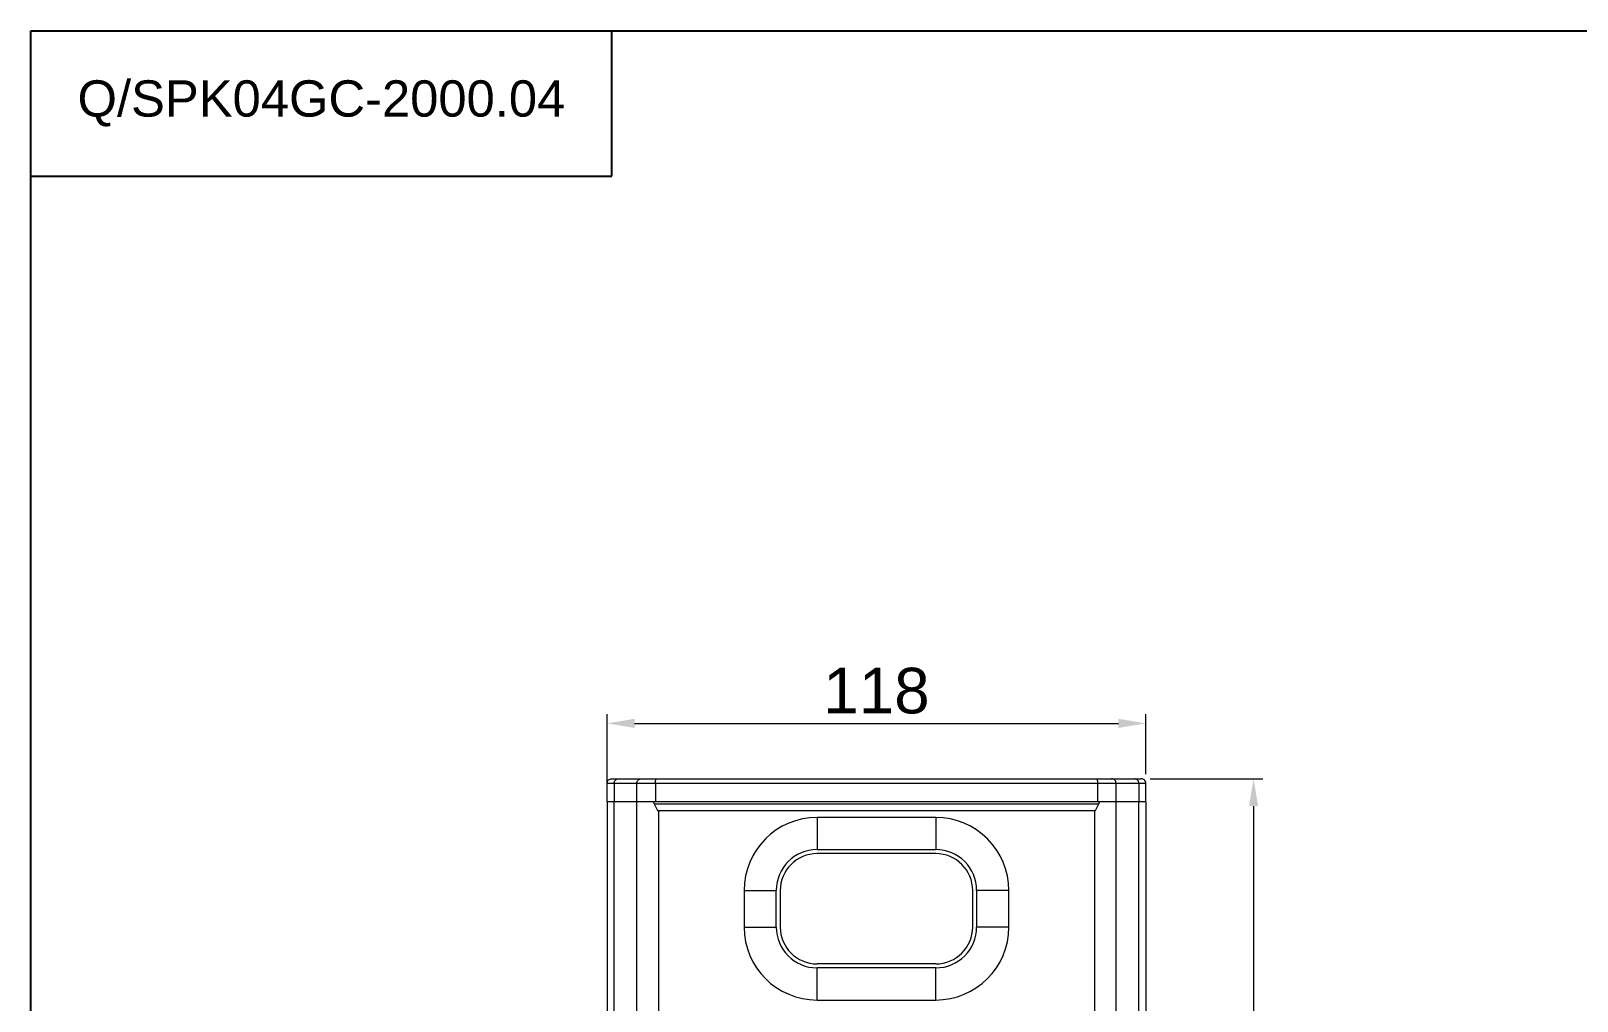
# Model space of a CAD drawing. Header units: millimetres. Extents: x 1177 to 2514, y 93 to 1038.
# Drawn here: x 1177.5 to 1516.2, y 825.8 to 1038.4 of the extents above; entities that cross this region are included whole.
import ezdxf

# ---------------------------------------------------------------- set-up
doc = ezdxf.new("R2010")
doc.units = ezdxf.units.MM
doc.header["$LTSCALE"] = 0.1
doc.layers.get('0').update_dxf_attribs({"lineweight": 13})
doc.layers.get('Defpoints').update_dxf_attribs({"lineweight": 9})
doc.layers.add('图框', color=7, linetype='Continuous')
doc.layers.add('标注', color=251, linetype='Continuous', lineweight=9)
doc.styles.get("Standard").update_dxf_attribs({"font": 'arial.ttf'})
doc.dimstyles.new('STANDARD 4', dxfattribs={"dimscale": 4, "dimtxt": 2.5, "dimasz": 1.5, "dimexe": 0.5, "dimexo": 0.5, "dimgap": 0.5, "dimtad": 1, "dimtoh": 1, "dimdec": 1, "dimzin": 9, "dimdsep": 46, "dimtxsty": 'Standard', "dimcen": 0, "dimclrd": 256, "dimclre": 256, "dimclrt": 256, "dimadec": 0, "dimazin": 0, "dimtp": 0.01, "dimtm": 0.01, "dimtfac": 1, "dimtdec": 1, "dimtofl": 0, "dimtmove": 0, "dimatfit": 3, "dimfxl": 1, "dimtolj": 1, "dimtzin": 4, "dimlwd": -1, "dimlwe": -1, "dimarcsym": 0})

# ---------------------------------------------------------------- blocks, each defined once
blk = doc.blocks.new('A4-H')
at = {"layer": '图框'}
for p, q in [((28.287, 202.953), (28.287, 210.021)), ((0, 202.953), (28.287, 202.953))]:
    blk.add_line(p, q, dxfattribs=at)
blk.add_lwpolyline([(0, 210.021), (297, 210.021), (297, 0), (0, 0)], close=True, dxfattribs=at)
at = {"layer": '图框', "insert": (14.144, 206.487), "char_height": 1.76786, "width": 28.2872, "attachment_point": 5}
blk.add_mtext('Q/SPK04GC-2000.04', dxfattribs=at)
blk = doc.blocks.new('*D3')
at = {"layer": 'Defpoints', "color": 0, "transparency": 16777216}
for p in [(1421.69, 886.65), (1303.69, 871.52), (1421.69, 873.52)]:
    blk.add_point(p, dxfattribs=at)
at = {"layer": '标注', "transparency": 16777216}
for p, q in [((1303.69, 873.52), (1303.69, 888.65)), ((1421.69, 875.52), (1421.69, 888.65)), ((1309.69, 886.65), (1415.69, 886.65))]:
    blk.add_line(p, q, dxfattribs=at)
for points in [[(1309.69, 887.65), (1309.69, 885.65), (1303.69, 886.65)], [(1415.69, 887.65), (1415.69, 885.65), (1421.69, 886.65)]]:
    blk.add_solid(points, dxfattribs=at)
at = {"layer": '标注', "transparency": 16777216, "insert": (1362.69, 893.76), "char_height": 10, "attachment_point": 5}
blk.add_mtext('\\A1;118', dxfattribs=at)
blk = doc.blocks.new('*D5')
at = {"layer": 'Defpoints', "color": 0, "transparency": 16777216}
for p in [(1420.67, 874.52), (1420.67, 412.52), (1445.31, 412.52)]:
    blk.add_point(p, dxfattribs=at)
at = {"layer": '标注', "transparency": 16777216}
for p, q in [((1422.67, 874.52), (1447.31, 874.52)), ((1445.31, 868.52), (1445.31, 418.52)), ((1422.67, 412.52), (1447.31, 412.52))]:
    blk.add_line(p, q, dxfattribs=at)
for points in [[(1444.31, 868.52), (1446.31, 868.52), (1445.31, 874.52)], [(1444.31, 418.52), (1446.31, 418.52), (1445.31, 412.52)]]:
    blk.add_solid(points, dxfattribs=at)
at = {"layer": '标注', "transparency": 16777216, "insert": (1438.2, 643.52), "char_height": 10, "attachment_point": 5, "rotation": 90}
blk.add_mtext('\\A1;462', dxfattribs=at)

msp = doc.modelspace()

# ---------------------------------------------------------------- linework, layer by layer
for p, q in [((1304.71, 874.52), (1420.67, 874.52)), ((1303.69, 873.52), (1314.27, 873.52)), ((1303.69, 869.52), (1303.69, 873.52)), ((1305.21, 873.52), (1305.21, 869.52)), ((1310.2, 869.52), (1310.2, 873.52)), ((1314.27, 873.52), (1314.27, 869.52)), ((1314.27, 873.52), (1411.11, 873.52)), ((1411.11, 873.52), (1421.69, 873.52)), ((1411.11, 873.52), (1411.11, 869.52)), ((1415.18, 869.52), (1415.18, 873.52)), ((1420.16, 873.52), (1420.16, 869.52)), ((1421.69, 869.52), (1421.69, 873.52)), ((1303.69, 869.52), (1303.69, 417.52)), ((1303.69, 869.52), (1421.69, 869.52)), ((1305.21, 417.52), (1305.21, 869.52)), ((1310.15, 869.52), (1310.15, 417.52)), ((1313.97, 868.99), (1313.92, 869.52)), ((1313.97, 868.99), (1411.41, 868.99)), ((1313.97, 868.99), (1314.7, 867.52)), ((1314.7, 867.52), (1410.68, 867.52)), ((1314.96, 867.52), (1314.96, 808.14)), ((1410.42, 867.52), (1410.42, 493.92)), ((1410.68, 867.52), (1411.41, 868.99)), ((1411.45, 869.52), (1411.41, 868.99)), ((1415.23, 417.52), (1415.23, 869.52)), ((1420.17, 417.52), (1420.17, 869.52)), ((1421.69, 869.52), (1421.69, 417.52)), ((1375.69, 866.02), (1349.69, 866.02)), ((1349.69, 866.02), (1349.69, 858.97)), ((1375.69, 866.03), (1375.69, 858.97)), ((1349.69, 858.97), (1375.69, 858.97)), ((1375.69, 858.1), (1349.69, 858.1)), ((1333.69, 850.02), (1340.74, 850.02)), ((1333.69, 850.02), (1333.69, 842.02)), ((1340.74, 842.02), (1340.74, 850.02)), ((1341.61, 850.02), (1341.61, 842.02)), ((1383.76, 850.02), (1383.76, 842.02)), ((1391.69, 850.02), (1384.64, 850.02)), ((1384.64, 850.02), (1384.64, 842.02)), ((1391.69, 842.02), (1391.69, 850.02)), ((1333.69, 842.02), (1340.74, 842.02)), ((1391.69, 842.02), (1384.64, 842.02)), ((1375.69, 833.95), (1349.69, 833.95)), ((1375.69, 833.07), (1349.69, 833.07)), ((1349.69, 826.02), (1349.69, 833.07)), ((1375.69, 826.02), (1375.69, 833.07)), ((1349.69, 826.02), (1375.69, 826.02))]:
    msp.add_line(p, q)
for centre, radius, start, end in [((1349.69, 850.02), 16, 90, 180), ((1375.69, 850.02), 16, 0, 90), ((1349.69, 850.02), 8.95, 90, 180), ((1349.69, 850.02), 8.08, 90, 180), ((1375.69, 850.02), 8.95, 0, 90), ((1375.69, 850.02), 8.08, 0, 90), ((1349.69, 842.02), 16, 180, 270), ((1349.69, 842.02), 8.95, 180, 270), ((1349.69, 842.02), 8.08, 180, 270), ((1375.69, 842.02), 16, 270, 0), ((1375.69, 842.02), 8.95, 270, 0), ((1375.69, 842.02), 8.08, 270, 0)]:
    msp.add_arc(centre, radius, start, end)
for points, knots in [([(1303.69, 873.52), (1303.69, 873.66), (1303.75, 873.93), (1303.98, 874.26), (1304.32, 874.47), (1304.58, 874.52), (1304.71, 874.52)], [0, 0, 0, 0, 0.256096, 0.507895, 0.754946, 1, 1, 1, 1]), ([(1305.21, 873.52), (1305.21, 873.65), (1305.26, 873.91), (1305.48, 874.25), (1305.81, 874.47), (1306.07, 874.52), (1306.19, 874.52)], [0, 0, 0, 0, 0.242445, 0.503423, 0.762237, 1, 1, 1, 1]), ([(1310.2, 873.52), (1310.2, 873.65), (1310.25, 873.91), (1310.47, 874.25), (1310.8, 874.47), (1311.07, 874.52), (1311.19, 874.52)], [0, 0, 0, 0, 0.240746, 0.500933, 0.76053, 1, 1, 1, 1]), ([(1314.27, 873.52), (1314.27, 873.65), (1314.28, 873.84), (1314.3, 874.07), (1314.33, 874.22), (1314.36, 874.35), (1314.39, 874.44), (1314.43, 874.5), (1314.46, 874.52), (1314.48, 874.52)], [0, 0, 0, 0, 0.364254, 0.529749, 0.675871, 0.797784, 0.892115, 0.957595, 1, 1, 1, 1]), ([(1410.9, 874.52), (1410.92, 874.52), (1410.95, 874.5), (1410.99, 874.44), (1411.02, 874.35), (1411.05, 874.22), (1411.08, 874.07), (1411.1, 873.84), (1411.11, 873.65), (1411.11, 873.52)], [0, 0, 0, 0, 0.042467, 0.108019, 0.202363, 0.324259, 0.470359, 0.635826, 1, 1, 1, 1]), ([(1415.18, 873.52), (1415.18, 873.65), (1415.13, 873.91), (1414.91, 874.25), (1414.57, 874.47), (1414.31, 874.52), (1414.19, 874.52)], [0, 0, 0, 0, 0.240747, 0.500935, 0.760532, 1, 1, 1, 1]), ([(1420.16, 873.52), (1420.16, 873.65), (1420.12, 873.91), (1419.9, 874.25), (1419.57, 874.47), (1419.31, 874.52), (1419.18, 874.52)], [0, 0, 0, 0, 0.242444, 0.503423, 0.762237, 1, 1, 1, 1]), ([(1421.69, 873.52), (1421.69, 873.66), (1421.63, 873.93), (1421.4, 874.26), (1421.06, 874.47), (1420.8, 874.52), (1420.67, 874.52)], [0, 0, 0, 0, 0.256115, 0.507904, 0.755016, 1, 1, 1, 1])]:
    msp.add_open_spline(points, degree=3, knots=knots)

# ---------------------------------------------------------------- block references
at = {"layer": '图框', "xscale": 4.49946432, "yscale": 4.49946432, "zscale": 4.49946432}
msp.add_blockref('A4-H', (1177.46, 93.43), dxfattribs=at)

# ---------------------------------------------------------------- dimensions: what is measured, and where the dimension line sits
at = {"layer": '标注'}
dim = msp.add_linear_dim(base=(1421.69, 886.65), p1=(1303.69, 871.52), p2=(1421.69, 873.52), dimstyle='STANDARD 4', dxfattribs=at)
dim.commit()
dim.dimension.update_dxf_attribs({"geometry": '*D3', "text_midpoint": (1362.69, 893.76)})
dim = msp.add_linear_dim(base=(1445.31, 412.52), p1=(1420.67, 874.52), p2=(1420.67, 412.52), angle=90, dimstyle='STANDARD 4', dxfattribs=at)
dim.commit()
dim.dimension.update_dxf_attribs({"geometry": '*D5', "text_midpoint": (1445.31, 643.52), "dimtype": 160})

doc.saveas('drawing.dxf')
